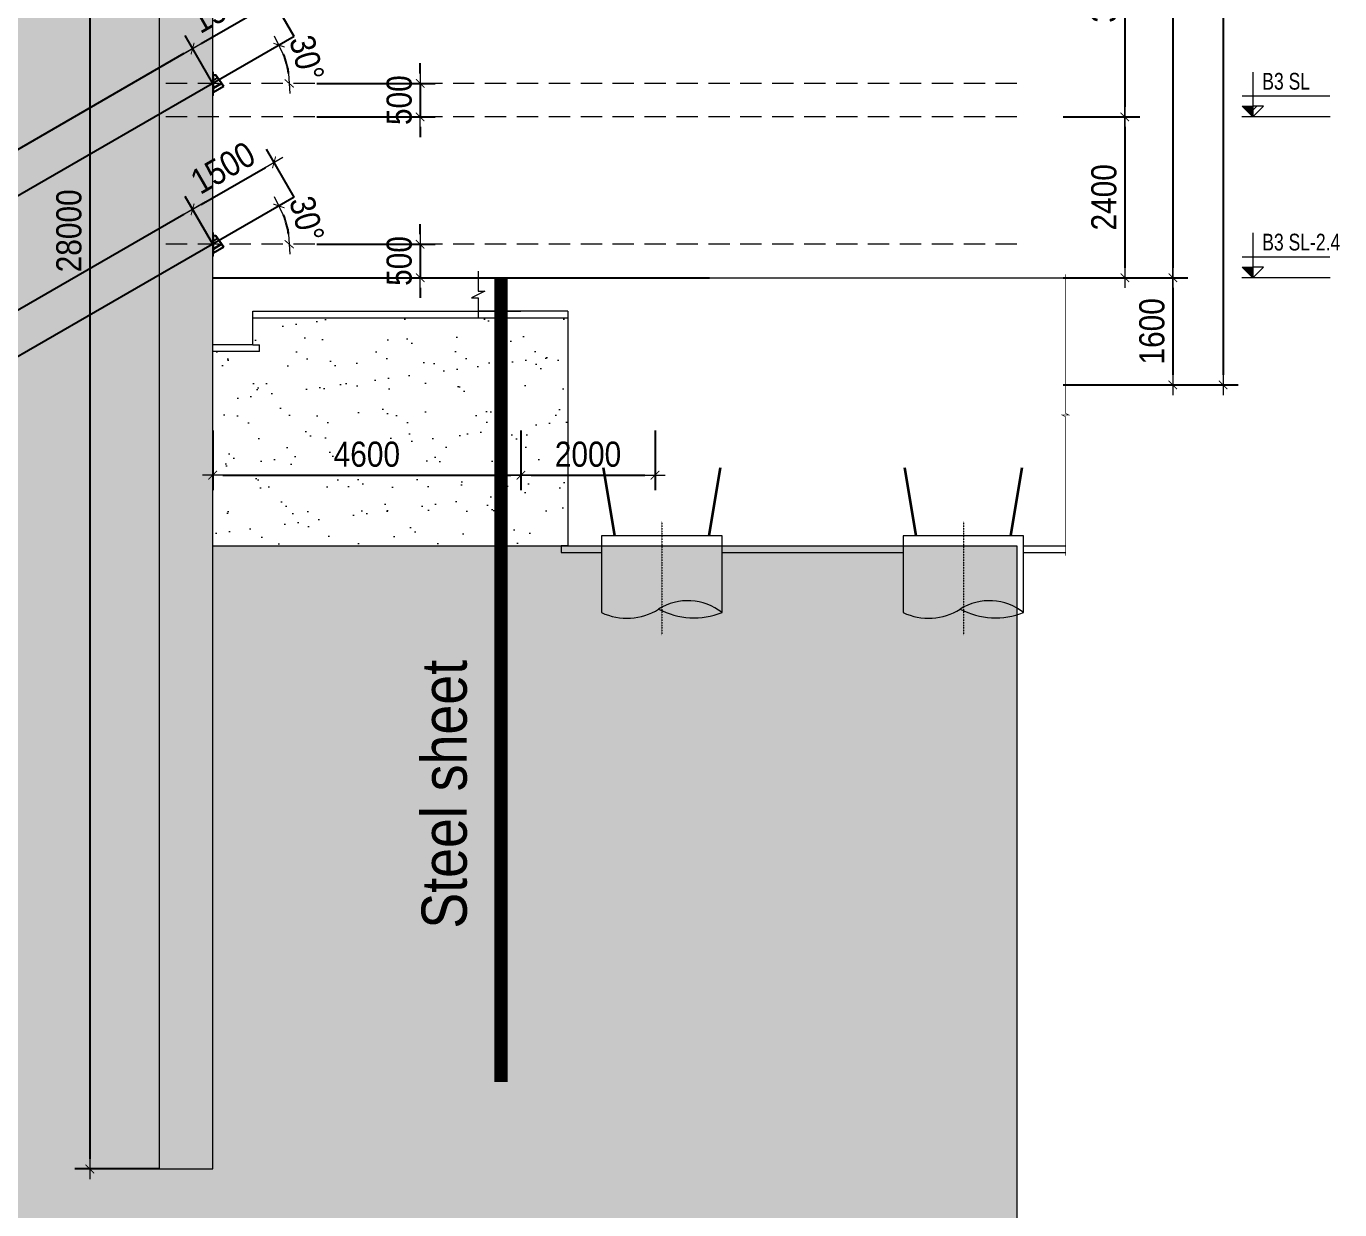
# Model space of a CAD drawing. Header units: millimetres. Extents: x -383953 to 676589, y -101685 to 196247.
# Drawn here: x 195022 to 214620, y -80280 to -62618 of the extents above; entities that cross this region are included whole.
import ezdxf
from ezdxf.enums import TextEntityAlignment as Align

# ---------------------------------------------------------------- set-up
doc = ezdxf.new("R2010")
doc.units = ezdxf.units.MM
doc.linetypes.add('CENTER2', pattern=[1.125, 0.75, -0.125, 0.125, -0.125])
doc.linetypes.add('HIDDEN', pattern=[9.524999999999999, 6.35, -3.175])
doc.layers.get('0').update_dxf_attribs({"lineweight": 20})
doc.layers.get('Defpoints').update_dxf_attribs({"color": 151, "lineweight": 9})
for name, color, linetype in [('ANCHOR_HEAD', 130, 'Continuous'), ('Concrete', 2, 'Continuous'), ('SHEET Pile', 2, 'Continuous'), ('X-SEC-2$0$A-CON', 2, 'Continuous')]:
    doc.layers.add(name, color=color, linetype=linetype)
for name, color, linetype, lineweight in [('KC-TRUC', 5, 'CENTER2', 18), ('NDC_S_ANNO', 7, 'Continuous', 20), ('NDC_S_CONTINUOUS', 3, 'Continuous', 20), ('NDC_S_DIM', 1, 'Continuous', 15), ('NDC_S_ENG TEXT', 2, 'Continuous', 20), ('NDC_S_HATCH MATERIAL', 8, 'Continuous', 13), ('NDC_S_REBAR', 4, 'Continuous', 35), ('NDC_S_SLAB', 2, 'Continuous', 20), ('NDC_S_TEXT SYMBOL', 7, 'Continuous', 20), ('NDC_S_VN TEXT', 7, 'Continuous', 20)]:
    doc.layers.add(name, color=color, linetype=linetype, lineweight=lineweight)
doc.styles.add('NDC_ANNO', font='', dxfattribs={"width": 0.8})
doc.styles.add('NDC_ARIAL', font='arial.ttf', dxfattribs={"width": 0.85})
doc.styles.get('NDC_ANNO').set_extended_font_data('Dotum')
doc.dimstyles.new('NDC_1-150', dxfattribs={"dimscale": 150, "dimtxt": 2.5, "dimasz": 1, "dimexe": 1.5, "dimexo": 0, "dimgap": 0.8, "dimtad": 1, "dimdec": 0, "dimdsep": 46, "dimtxsty": 'NDC_ARIAL', "dimblk": 'DIMMARK', "dimcen": 49999.93899508043, "dimdle": 1.5, "dimclrd": 1, "dimclre": 1, "dimclrt": 3, "dimadec": 0, "dimazin": 0, "dimtfac": 1, "dimtdec": 0, "dimtix": 1, "dimtmove": 2, "dimatfit": 3, "dimfxl": 1, "dimarcsym": 0})

# ---------------------------------------------------------------- blocks, each defined once
blk = doc.blocks.new('DIMMARK')
at = {"layer": 'NDC_S_DIM', "color": 1}
blk.add_line((-1.5, 0), (1, 0), dxfattribs=at)
at = {"layer": 'NDC_S_DIM', "color": 2, "const_width": 0.1}
blk.add_lwpolyline([(-0.4242640687119285, -0.4242640687119285), (0.4242640687119285, 0.4242640687119285)], dxfattribs=at)
blk = doc.blocks.new('*D572')
at = {"layer": 'Defpoints', "color": 0, "transparency": 16777216}
for p in [(210495.9125925293, -60171.2769734702), (210495.9125925293, -63971.27697346811), (211414.1127257525, -63971.27697346811, -6.290893267642449e-09)]:
    blk.add_point(p, dxfattribs=at)
at = {"layer": 'NDC_S_CONTINUOUS', "color": 1, "lineweight": -2, "transparency": 16777216}
for p, q in [((210495.9125925293, -60171.2769734702, -6.290893267642449e-09), (211639.1127257525, -60171.2769734702, -6.290893267642449e-09)), ((211414.1127257525, -60321.2769734702, -6.290893267642449e-09), (211414.1127257525, -63821.27697346811, -6.290893267642449e-09)), ((210495.9125925293, -63971.27697346811, -6.290893267642449e-09), (211639.1127257525, -63971.27697346811, -6.290893267642449e-09))]:
    blk.add_line(p, q, dxfattribs=at)
at = {"layer": 'NDC_S_CONTINUOUS', "color": 1, "lineweight": -2, "transparency": 16777216, "xscale": 150, "yscale": 150, "zscale": 150}
for p, rotation in [((211414.1127257525, -60171.2769734702, -6.290893267642449e-09), 90), ((211414.1127257525, -63971.27697346811, -6.290893267642449e-09), 270)]:
    blk.add_blockref('DIMMARK', p, dxfattribs=dict(at, rotation=rotation))
at = {"layer": 'NDC_S_CONTINUOUS', "color": 3, "transparency": 16777216, "insert": (211102.5199563118, -62071.2769734692, -6.290893267642449e-09), "char_height": 375, "attachment_point": 5, "rotation": 90, "style": 'NDC_ARIAL'}
blk.add_mtext('3800', dxfattribs=at)
blk = doc.blocks.new('*D599')
at = {"layer": 'Defpoints', "color": 0, "transparency": 16777216}
for p in [(197803.8998603083, -59671.2769734693), (187977.4415853585, -64651.35198280088), (188277.6204186791, -65171.27697346896)]:
    blk.add_point(p, dxfattribs=at)
at = {"layer": 'NDC_S_CONTINUOUS', "color": 1, "lineweight": -2, "transparency": 16777216}
for p, q in [((197803.8998603083, -59671.2769734693), (197391.2210269877, -58956.49626694972)), ((197373.81721642, -59226.35198280122), (188107.3453959262, -64576.35198280089)), ((188277.6204186791, -65171.27697346896), (187864.9415853585, -64456.49626694938))]:
    blk.add_line(p, q, dxfattribs=at)
at = {"layer": 'NDC_S_CONTINUOUS', "color": 1, "lineweight": -2, "transparency": 16777216, "xscale": 150, "yscale": 150, "zscale": 150}
for p, rotation in [((197503.7210269877, -59151.35198280122), 29.9999999999975), ((187977.4415853585, -64651.35198280088), 209.9999999999974)]:
    blk.add_blockref('DIMMARK', p, dxfattribs=dict(at, rotation=rotation))
at = {"layer": 'NDC_S_CONTINUOUS', "color": 3, "transparency": 16777216, "insert": (192584.8488709753, -61631.61549265195), "char_height": 375, "attachment_point": 5, "rotation": 29.999999999997474, "style": 'NDC_ARIAL'}
blk.add_mtext('11000', dxfattribs=at)
blk = doc.blocks.new('*D579')
at = {"layer": 'Defpoints', "color": 0, "transparency": 16777216}
for p in [(199019.6626227758, -58969.35601528815), (198928.5476053881, -59472.97123221901), (197803.8998603083, -59671.27697346953), (200851.1647752017, -59671.27697346952), (188277.6204186787, -65171.27697346824)]:
    blk.add_point(p, dxfattribs=at)
at = {"layer": 'NDC_S_CONTINUOUS', "color": 1, "lineweight": -2, "transparency": 16777216}
blk.add_arc((197803.8998603079, -59671.27697346953), 1141.99724935175, 7.531153910863986, 22.46884608912966, dxfattribs=at)
at = {"layer": 'NDC_S_CONTINUOUS', "color": 1, "lineweight": -2, "transparency": 16777216, "xscale": 150, "yscale": 150, "zscale": 150}
for p, rotation in [((198792.8984892985, -59100.27834879377), 116.2344230445615), ((198945.8971096596, -59671.27697346953), 273.7655769554322)]:
    blk.add_blockref('DIMMARK', p, dxfattribs=dict(at, rotation=rotation))
at = {"layer": 'NDC_S_CONTINUOUS', "color": 3, "transparency": 16777216, "insert": (199207.9600002955, -59295.0601928352), "char_height": 375, "attachment_point": 5, "rotation": 284.9999999999967, "style": 'NDC_ARIAL'}
blk.add_mtext('30°', dxfattribs=at)
blk = doc.blocks.new('ANCHOR_HEAD2')
at = {"layer": 'ANCHOR_HEAD'}
for p, q in [((-95.87565020407419, 260), (-334.4710056571603, -80.74948130826397)), ((-83.66790431646223, 260), (-325.7776708558049, -85.76858049597922)), ((-24, -143.0002319793603), (-264.7222812302134, 1.427552498678779)), ((-258.9295623007019, 9.700412491484713), (-24, -132.9288499479335)), ((-24, 88.68090362954172), (-146.3781124775633, 170.4405412123333)), ((-140.5863915919108, 178.7119758507897), (-24, 98.85002351045114)), ((-14, 260), (-95.87565020407055, 260.0000000000009)), ((-24, -260), (-24, 260)), ((-14, -260), (-14, 260)), ((-24, -260), (-334.4710056571639, -80.74948130826488)), ((-24, -260), (-14, -260))]:
    blk.add_line(p, q, dxfattribs=at)
blk.add_lwpolyline([(-14, 350), (0, 350), (0, -350), (-14, -350)], close=True, dxfattribs=at)
blk = doc.blocks.new('*D601')
at = {"layer": 'Defpoints', "color": 0, "transparency": 16777216}
for p in [(197803.8998603083, -63471.27697260004), (189709.4923929274, -67451.3519819315), (190009.6712262477, -67971.27697259908)]:
    blk.add_point(p, dxfattribs=at)
at = {"layer": 'NDC_S_CONTINUOUS', "color": 1, "lineweight": -2, "transparency": 16777216}
for p, q in [((197803.8998603083, -63471.27697260004), (197391.2210269881, -62756.49626608093)), ((197373.8172164203, -63026.35198193241), (189839.3962034951, -67376.35198193151)), ((190009.6712262477, -67971.27697259908), (189596.9923929275, -67256.49626608))]:
    blk.add_line(p, q, dxfattribs=at)
at = {"layer": 'NDC_S_CONTINUOUS', "color": 1, "lineweight": -2, "transparency": 16777216, "xscale": 150, "yscale": 150, "zscale": 150}
for p, rotation in [((197503.721026988, -62951.35198193243), 29.99999999999286), ((189709.4923929274, -67451.3519819315), 209.9999999999929)]:
    blk.add_blockref('DIMMARK', p, dxfattribs=dict(at, rotation=rotation))
at = {"layer": 'NDC_S_CONTINUOUS', "color": 3, "transparency": 16777216, "insert": (193450.87427476, -64931.61549178291), "char_height": 375, "attachment_point": 5, "rotation": 29.99999999999284, "style": 'NDC_ARIAL'}
blk.add_mtext('9000', dxfattribs=at)
blk = doc.blocks.new('*D580')
at = {"layer": 'Defpoints', "color": 0, "transparency": 16777216}
for p in [(198719.483789455, -62249.43102375009), (199019.6626227759, -62769.35601441887), (197803.8998603083, -63471.27697260001)]:
    blk.add_point(p, dxfattribs=at)
at = {"layer": 'NDC_S_CONTINUOUS', "color": 1, "lineweight": -2, "transparency": 16777216}
for p, q in [((199019.6626227759, -62769.35601441887), (198606.983789455, -62054.57530789859)), ((197633.624837555, -62876.35198193125), (198589.5799788873, -62324.43102375008)), ((197803.8998603083, -63471.27697260001), (197391.2210269874, -62756.49626607973))]:
    blk.add_line(p, q, dxfattribs=at)
at = {"layer": 'NDC_S_CONTINUOUS', "color": 1, "lineweight": -2, "transparency": 16777216, "xscale": 150, "yscale": 150, "zscale": 150}
for p, rotation in [((198719.483789455, -62249.43102375009), 29.99999999999106), ((197503.7210269874, -62951.35198193124), 209.9999999999911)]:
    blk.add_blockref('DIMMARK', p, dxfattribs=dict(at, rotation=rotation))
at = {"layer": 'NDC_S_CONTINUOUS', "color": 3, "transparency": 16777216, "insert": (197955.8699730234, -62330.65501269161), "char_height": 375, "attachment_point": 5, "rotation": 29.999999999991054, "style": 'NDC_ARIAL'}
blk.add_mtext('1500', dxfattribs=at)
blk = doc.blocks.new('*D581')
at = {"layer": 'Defpoints', "color": 0, "transparency": 16777216}
for p in [(199019.6626227757, -62769.35601441888), (198928.5476053891, -63272.97123134953), (197803.8998603082, -63471.27697260027), (203251.1647752017, -63471.27697260025), (190009.6712262477, -67971.2769725991)]:
    blk.add_point(p, dxfattribs=at)
at = {"layer": 'NDC_S_CONTINUOUS', "color": 1, "lineweight": -2, "transparency": 16777216}
blk.add_arc((197803.8998603078, -63471.27697260027), 1141.997249352859, 7.531153910856493, 22.46884608913652, dxfattribs=at)
at = {"layer": 'NDC_S_CONTINUOUS', "color": 1, "lineweight": -2, "transparency": 16777216, "xscale": 150, "yscale": 150, "zscale": 150}
for p, rotation in [((198792.8984892994, -62900.27834792397), 116.2344230445647), ((198945.8971096606, -63471.27697260026), 273.7655769554283)]:
    blk.add_blockref('DIMMARK', p, dxfattribs=dict(at, rotation=rotation))
at = {"layer": 'NDC_S_CONTINUOUS', "color": 3, "transparency": 16777216, "insert": (199207.9600002965, -63095.06019196564), "char_height": 375, "attachment_point": 5, "rotation": 284.9999999999965, "style": 'NDC_ARIAL'}
blk.add_mtext('30°', dxfattribs=at)
blk = doc.blocks.new('*D583')
at = {"layer": 'Defpoints', "color": 0, "transparency": 16777216}
for p in [(210495.9125925293, -51671.27697346683), (210495.9125925293, -66371.27697346816), (212130.0682164698, -66371.27697346816)]:
    blk.add_point(p, dxfattribs=at)
at = {"layer": 'NDC_S_CONTINUOUS', "color": 1, "lineweight": -2, "transparency": 16777216}
for p, q in [((210495.9125925293, -51671.27697346683), (212355.0682164698, -51671.27697346683)), ((212130.0682164698, -51821.27697346683), (212130.0682164698, -66221.27697346816)), ((210495.9125925293, -66371.27697346816), (212355.0682164698, -66371.27697346816))]:
    blk.add_line(p, q, dxfattribs=at)
at = {"layer": 'NDC_S_CONTINUOUS', "color": 1, "lineweight": -2, "transparency": 16777216, "xscale": 150, "yscale": 150, "zscale": 150}
for p, rotation in [((212130.0682164698, -51671.27697346683), 90), ((212130.0682164698, -66371.27697346816), 270)]:
    blk.add_blockref('DIMMARK', p, dxfattribs=dict(at, rotation=rotation))
at = {"layer": 'NDC_S_CONTINUOUS', "color": 3, "transparency": 16777216, "insert": (211818.6033460741, -59021.27697346754), "char_height": 375, "attachment_point": 5, "rotation": 90, "style": 'NDC_ARIAL'}
blk.add_mtext('14700', dxfattribs=at)
blk = doc.blocks.new('kata_block_CT')
at = {"layer": 'NDC_S_ANNO'}
blk.add_hatch(color=3, dxfattribs=at).paths.add_polyline_path([(0, 1.596954857557648), (-1.612010908633238, 1.596954857557648), (0, 0)])
at = {"layer": 'NDC_S_ANNO', "ltscale": 50}
h = blk.add_hatch(dxfattribs=at)
h.set_pattern_fill('ANSI31', color=256, scale=1.406250541793835, style=0)
h.set_pattern_definition([(45.00000000000001, (0, 5.456968210637569e-12), (-3.157122508925224, 3.157122508925225), [])])
h.paths.add_polyline_path([(0, 1.596954857557648), (0, 0), (1.612010908924276, 1.596954857557648)])
for p, q in [((-1.592704896858777, 3.140833880479477), (11.46947077315417, 3.140833880479477)), ((11.56125648126181, 5.456968210637569e-12), (-1.63869572513795, 5.456968210637569e-12))]:
    blk.add_line(p, q, dxfattribs=at)
for points in [[(0, 6.69495074864426), (0, 0)], [(0, 0), (-1.612010908924276, 1.596954857557648), (0, 1.596954857557648)], [(0, 0), (1.612010908924276, 1.596954857557648), (0, 1.596954857557648)]]:
    blk.add_lwpolyline(points, dxfattribs=at)
at = {"layer": 'NDC_S_ANNO', "color": 8, "ltscale": 50}
blk.add_lwpolyline([(0, 0), (-1.612010908633238, 1.596954857557648), (0, 1.596954857557648)], dxfattribs=at)
at = {"layer": 'NDC_S_TEXT SYMBOL', "color": 3, "style": 'NDC_ANNO', "width": 0.8}
blk.add_attdef('CT', (1.409564409346785, 4.068271311703938), '', height=2.5, dxfattribs=at)
blk = doc.blocks.new('*D603')
at = {"layer": 'Defpoints', "color": 0, "transparency": 16777216}
for p in [(197003.8998603086, -51671.27697346665), (195971.2519378913, -79671.27697346805), (197003.8998603086, -79671.27697346805)]:
    blk.add_point(p, dxfattribs=at)
at = {"layer": 'NDC_S_CONTINUOUS', "color": 1, "lineweight": -2, "transparency": 16777216}
for p, q in [((197003.8998603086, -51671.27697346665), (195746.2519378913, -51671.27697346665)), ((195971.2519378913, -51821.27697346665), (195971.2519378913, -79521.27697346805)), ((197003.8998603086, -79671.27697346805), (195746.2519378913, -79671.27697346805))]:
    blk.add_line(p, q, dxfattribs=at)
at = {"layer": 'NDC_S_CONTINUOUS', "color": 1, "lineweight": -2, "transparency": 16777216, "xscale": 150, "yscale": 150, "zscale": 150}
for p, rotation in [((195971.2519378913, -51671.27697346665), 90), ((195971.2519378913, -79671.27697346805), 270)]:
    blk.add_blockref('DIMMARK', p, dxfattribs=dict(at, rotation=rotation))
at = {"layer": 'NDC_S_CONTINUOUS', "color": 3, "transparency": 16777216, "insert": (195659.7870674956, -65671.2769734674), "char_height": 375, "attachment_point": 5, "rotation": 90, "style": 'NDC_ARIAL'}
blk.add_mtext('28000', dxfattribs=at)
blk = doc.blocks.new('*D604')
at = {"layer": 'Defpoints', "color": 0, "transparency": 16777216}
for p in [(197803.8998603085, -68651.2478740224), (202403.8998603085, -68651.2478740224), (202403.8998603085, -69318.4531023553)]:
    blk.add_point(p, dxfattribs=at)
at = {"layer": 'NDC_S_CONTINUOUS', "color": 1, "lineweight": -2, "transparency": 16777216}
for p, q in [((197803.8998603085, -68651.2478740224), (197803.8998603085, -69543.4531023553)), ((202403.8998603085, -68651.2478740224), (202403.8998603085, -69543.4531023553)), ((197953.8998603085, -69318.4531023553), (202253.8998603085, -69318.4531023553))]:
    blk.add_line(p, q, dxfattribs=at)
at = {"layer": 'NDC_S_CONTINUOUS', "color": 1, "lineweight": -2, "transparency": 16777216, "xscale": 150, "yscale": 150, "zscale": 150, "rotation": 180}
blk.add_blockref('DIMMARK', (197803.8998603085, -69318.4531023553), dxfattribs=at)
at = {"layer": 'NDC_S_CONTINUOUS', "color": 1, "lineweight": -2, "transparency": 16777216, "xscale": 150, "yscale": 150, "zscale": 150}
blk.add_blockref('DIMMARK', (202403.8998603085, -69318.4531023553), dxfattribs=at)
at = {"layer": 'NDC_S_CONTINUOUS', "color": 3, "transparency": 16777216, "insert": (200103.8998603085, -69006.98823195967), "char_height": 375, "attachment_point": 5, "style": 'NDC_ARIAL'}
blk.add_mtext('4600', dxfattribs=at)
blk = doc.blocks.new('*D605')
at = {"layer": 'Defpoints', "color": 0, "transparency": 16777216}
for p in [(202403.8998603085, -68651.2478740224), (204403.8998603083, -68651.2478740224), (204403.8998603083, -69318.4531023553)]:
    blk.add_point(p, dxfattribs=at)
at = {"layer": 'NDC_S_CONTINUOUS', "color": 1, "lineweight": -2, "transparency": 16777216}
for p, q in [((202403.8998603085, -68651.2478740224), (202403.8998603085, -69543.4531023553)), ((204403.8998603083, -68651.2478740224), (204403.8998603083, -69543.4531023553)), ((202553.8998603085, -69318.4531023553), (204253.8998603083, -69318.4531023553))]:
    blk.add_line(p, q, dxfattribs=at)
at = {"layer": 'NDC_S_CONTINUOUS', "color": 1, "lineweight": -2, "transparency": 16777216, "xscale": 150, "yscale": 150, "zscale": 150, "rotation": 180}
blk.add_blockref('DIMMARK', (202403.8998603085, -69318.4531023553), dxfattribs=at)
at = {"layer": 'NDC_S_CONTINUOUS', "color": 1, "lineweight": -2, "transparency": 16777216, "xscale": 150, "yscale": 150, "zscale": 150}
blk.add_blockref('DIMMARK', (204403.8998603083, -69318.4531023553), dxfattribs=at)
at = {"layer": 'NDC_S_CONTINUOUS', "color": 3, "transparency": 16777216, "insert": (203403.8998603084, -69006.98823195967), "char_height": 375, "attachment_point": 5, "style": 'NDC_ARIAL'}
blk.add_mtext('2000', dxfattribs=at)
blk = doc.blocks.new('*D585')
at = {"layer": 'Defpoints', "color": 0, "transparency": 16777216}
for p in [(210495.9125925293, -51671.27697346683), (210495.9125925293, -67971.27697346816), (212880.0682164698, -67971.27697346816)]:
    blk.add_point(p, dxfattribs=at)
at = {"layer": 'NDC_S_CONTINUOUS', "color": 1, "lineweight": -2, "transparency": 16777216}
for p, q in [((210495.9125925293, -51671.27697346683), (213105.0682164698, -51671.27697346682)), ((212880.0682164698, -51821.27697346683), (212880.0682164698, -67821.27697346816)), ((210495.9125925293, -67971.27697346816), (213105.0682164698, -67971.27697346816))]:
    blk.add_line(p, q, dxfattribs=at)
at = {"layer": 'NDC_S_CONTINUOUS', "color": 1, "lineweight": -2, "transparency": 16777216, "xscale": 150, "yscale": 150, "zscale": 150}
for p, rotation in [((212880.0682164698, -51671.27697346683), 90), ((212880.0682164698, -67971.27697346816), 270)]:
    blk.add_blockref('DIMMARK', p, dxfattribs=dict(at, rotation=rotation))
at = {"layer": 'NDC_S_CONTINUOUS', "color": 3, "transparency": 16777216, "insert": (212568.4754470291, -59821.27697346754), "char_height": 375, "attachment_point": 5, "rotation": 90, "style": 'NDC_ARIAL'}
blk.add_mtext('16300', dxfattribs=at)
blk = doc.blocks.new('*D586')
at = {"layer": 'Defpoints', "color": 0, "transparency": 16777216}
for p in [(199356.540025399, -63471.27697346793, -1.25817865352849e-08), (199356.540025399, -63971.27697346793, -1.25817865352849e-08), (200899.453469314, -63971.27697346793)]:
    blk.add_point(p, dxfattribs=at)
at = {"layer": 'NDC_S_ENG TEXT', "color": 1, "lineweight": -2, "transparency": 16777216}
for p, q in [((200899.453469314, -63321.27697346793), (200899.453469314, -63171.27697346793)), ((199356.540025399, -63471.27697346793), (201124.453469314, -63471.27697346793)), ((200899.453469314, -63471.27697346793), (200899.453469314, -63971.27697346793)), ((199356.540025399, -63971.27697346793), (201124.453469314, -63971.27697346793)), ((200899.453469314, -64121.27697346793), (200899.453469314, -64271.27697346793))]:
    blk.add_line(p, q, dxfattribs=at)
at = {"layer": 'NDC_S_ENG TEXT', "color": 1, "lineweight": -2, "transparency": 16777216, "xscale": 150, "yscale": 150, "zscale": 150}
for p, rotation in [((200899.453469314, -63471.27697346793), 270), ((200899.453469314, -63971.27697346793), 90)]:
    blk.add_blockref('DIMMARK', p, dxfattribs=dict(at, rotation=rotation))
at = {"layer": 'NDC_S_ENG TEXT', "color": 3, "transparency": 16777216, "insert": (200587.9885989183, -63721.27697346798), "char_height": 375, "attachment_point": 5, "rotation": 90, "style": 'NDC_ARIAL'}
blk.add_mtext('500', dxfattribs=at)
blk = doc.blocks.new('*D587')
at = {"layer": 'Defpoints', "color": 0, "transparency": 16777216}
for p in [(210495.9125925293, -63971.27697346811), (210495.9125925293, -66371.27697346816), (211414.1127257525, -66371.27697346816)]:
    blk.add_point(p, dxfattribs=at)
at = {"layer": 'NDC_S_CONTINUOUS', "color": 1, "lineweight": -2, "transparency": 16777216}
for p, q in [((210495.9125925293, -63971.27697346811), (211639.1127257525, -63971.27697346811)), ((211414.1127257525, -64121.27697346811), (211414.1127257525, -66221.27697346816)), ((210495.9125925293, -66371.27697346816), (211639.1127257525, -66371.27697346816))]:
    blk.add_line(p, q, dxfattribs=at)
at = {"layer": 'NDC_S_CONTINUOUS', "color": 1, "lineweight": -2, "transparency": 16777216, "xscale": 150, "yscale": 150, "zscale": 150}
for p, rotation in [((211414.1127257525, -63971.27697346811), 90), ((211414.1127257525, -66371.27697346816), 270)]:
    blk.add_blockref('DIMMARK', p, dxfattribs=dict(at, rotation=rotation))
at = {"layer": 'NDC_S_CONTINUOUS', "color": 3, "transparency": 16777216, "insert": (211102.6478553568, -65171.27697346818), "char_height": 375, "attachment_point": 5, "rotation": 90, "style": 'NDC_ARIAL'}
blk.add_mtext('2400', dxfattribs=at)
blk = doc.blocks.new('*D588')
at = {"layer": 'Defpoints', "color": 0, "transparency": 16777216}
for p in [(211211.8680832466, -66371.27697346816), (211211.8680832466, -67971.27697346816), (212130.0682164698, -67971.27697346816)]:
    blk.add_point(p, dxfattribs=at)
at = {"layer": 'NDC_S_CONTINUOUS', "color": 1, "lineweight": -2, "transparency": 16777216}
for p, q in [((211211.8680832466, -66371.27697346816), (212355.0682164698, -66371.27697346816)), ((212130.0682164698, -66521.27697346816), (212130.0682164698, -67821.27697346816)), ((211211.8680832466, -67971.27697346816), (212355.0682164698, -67971.27697346816))]:
    blk.add_line(p, q, dxfattribs=at)
at = {"layer": 'NDC_S_CONTINUOUS', "color": 1, "lineweight": -2, "transparency": 16777216, "xscale": 150, "yscale": 150, "zscale": 150}
for p, rotation in [((212130.0682164698, -66371.27697346816), 90), ((212130.0682164698, -67971.27697346816), 270)]:
    blk.add_blockref('DIMMARK', p, dxfattribs=dict(at, rotation=rotation))
at = {"layer": 'NDC_S_CONTINUOUS', "color": 3, "transparency": 16777216, "insert": (211818.6033460741, -67171.27697346821), "char_height": 375, "attachment_point": 5, "rotation": 90, "style": 'NDC_ARIAL'}
blk.add_mtext('1600', dxfattribs=at)
blk = doc.blocks.new('*D606')
at = {"layer": 'Defpoints', "color": 0, "transparency": 16777216}
for p in [(197803.8998603083, -65871.27697260027), (191441.5432004957, -68851.35198193132), (191741.7220338188, -69371.27697260324)]:
    blk.add_point(p, dxfattribs=at)
at = {"layer": 'NDC_S_CONTINUOUS', "color": 1, "lineweight": -2, "transparency": 16777216}
for p, q in [((197803.8998603083, -65871.27697260027), (197391.221026985, -65156.49626607691)), ((197373.8172164175, -65426.35198192841), (191571.4470110633, -68776.35198193126)), ((191741.7220338188, -69371.27697260324), (191329.0432004955, -68656.49626607988))]:
    blk.add_line(p, q, dxfattribs=at)
at = {"layer": 'NDC_S_CONTINUOUS', "color": 1, "lineweight": -2, "transparency": 16777216, "xscale": 150, "yscale": 150, "zscale": 150}
for p, rotation in [((197503.7210269851, -65351.35198192835), 30.00000000002779), ((191441.5432004957, -68851.35198193132), 210.0000000000278)]:
    blk.add_blockref('DIMMARK', p, dxfattribs=dict(at, rotation=rotation))
at = {"layer": 'NDC_S_CONTINUOUS', "color": 3, "transparency": 16777216, "insert": (194316.8996785425, -66831.61549178087), "char_height": 375, "attachment_point": 5, "rotation": 30.00000000002775, "style": 'NDC_ARIAL'}
blk.add_mtext('7000', dxfattribs=at)
blk = doc.blocks.new('*D589')
at = {"layer": 'Defpoints', "color": 0, "transparency": 16777216}
for p in [(198719.4837894551, -64649.43102375051), (199019.6626227759, -65169.35601441911), (197803.8998603083, -65871.27697260024)]:
    blk.add_point(p, dxfattribs=at)
at = {"layer": 'NDC_S_CONTINUOUS', "color": 1, "lineweight": -2, "transparency": 16777216}
for p, q in [((199019.6626227759, -65169.35601441911), (198606.9837894551, -64454.57530789898)), ((197633.6248375551, -65276.35198193169), (198589.5799788874, -64724.43102375048)), ((197803.8998603083, -65871.27697260024), (197391.2210269875, -65156.49626608014))]:
    blk.add_line(p, q, dxfattribs=at)
at = {"layer": 'NDC_S_CONTINUOUS', "color": 1, "lineweight": -2, "transparency": 16777216, "xscale": 150, "yscale": 150, "zscale": 150}
for p, rotation in [((198719.4837894551, -64649.43102375051), 29.99999999999106), ((197503.7210269874, -65351.35198193167), 209.9999999999911)]:
    blk.add_blockref('DIMMARK', p, dxfattribs=dict(at, rotation=rotation))
at = {"layer": 'NDC_S_CONTINUOUS', "color": 3, "transparency": 16777216, "insert": (197955.8699730235, -64730.65501269202), "char_height": 375, "attachment_point": 5, "rotation": 29.999999999991054, "style": 'NDC_ARIAL'}
blk.add_mtext('1500', dxfattribs=at)
blk = doc.blocks.new('*D590')
at = {"layer": 'Defpoints', "color": 0, "transparency": 16777216}
for p in [(199019.6626227758, -65169.35601441911), (198928.5476053888, -65672.97123134983), (197803.8998603082, -65871.27697260049), (203251.1647752017, -65871.27697260048), (190009.6712262476, -70371.27697259933)]:
    blk.add_point(p, dxfattribs=at)
at = {"layer": 'NDC_S_CONTINUOUS', "color": 1, "lineweight": -2, "transparency": 16777216}
blk.add_arc((197803.8998603079, -65871.27697260049), 1141.997249352451, 7.531153910859191, 22.46884608913372, dxfattribs=at)
at = {"layer": 'NDC_S_CONTINUOUS', "color": 1, "lineweight": -2, "transparency": 16777216, "xscale": 150, "yscale": 150, "zscale": 150}
for p, rotation in [((198792.8984892991, -65300.27834792438), 116.2344230445632), ((198945.8971096603, -65871.27697260048), 273.7655769554297)]:
    blk.add_blockref('DIMMARK', p, dxfattribs=dict(at, rotation=rotation))
at = {"layer": 'NDC_S_CONTINUOUS', "color": 3, "transparency": 16777216, "insert": (199207.9600002962, -65495.06019196597), "char_height": 375, "attachment_point": 5, "rotation": 284.9999999999965, "style": 'NDC_ARIAL'}
blk.add_mtext('30°', dxfattribs=at)
blk = doc.blocks.new('*D591')
at = {"layer": 'Defpoints', "color": 0, "transparency": 16777216}
for p in [(199356.540025399, -65871.27697346816, -1.25817865352849e-08), (199356.540025399, -66371.27697346816, -1.25817865352849e-08), (200899.4534693139, -66371.27697346816)]:
    blk.add_point(p, dxfattribs=at)
at = {"layer": 'NDC_S_ENG TEXT', "color": 1, "lineweight": -2, "transparency": 16777216}
for p, q in [((200899.4534693139, -65721.27697346816), (200899.4534693139, -65571.27697346816)), ((199356.540025399, -65871.27697346816), (201124.4534693139, -65871.27697346816)), ((200899.4534693139, -65871.27697346816), (200899.4534693139, -66371.27697346816)), ((199356.540025399, -66371.27697346816), (201124.4534693139, -66371.27697346816)), ((200899.4534693139, -66521.27697346816), (200899.4534693139, -66671.27697346816))]:
    blk.add_line(p, q, dxfattribs=at)
at = {"layer": 'NDC_S_ENG TEXT', "color": 1, "lineweight": -2, "transparency": 16777216, "xscale": 150, "yscale": 150, "zscale": 150}
for p, rotation in [((200899.4534693139, -65871.27697346816), 270), ((200899.4534693139, -66371.27697346816), 90)]:
    blk.add_blockref('DIMMARK', p, dxfattribs=dict(at, rotation=rotation))
at = {"layer": 'NDC_S_ENG TEXT', "color": 3, "transparency": 16777216, "insert": (200587.9885989182, -66121.27697346821), "char_height": 375, "attachment_point": 5, "rotation": 90, "style": 'NDC_ARIAL'}
blk.add_mtext('500', dxfattribs=at)
blk = doc.blocks.new('*U808')
at = {"layer": 'KC-TRUC', "ltscale": 0.05}
blk.add_line((0, 310.975304778897), (0, -1384.907140703187), dxfattribs=at)
at = {"layer": 'NDC_S_HATCH MATERIAL'}
blk.add_lwpolyline([(899.999380398242, -1048.65648723598), (899.9474140532038, 98.44342674184443), (-899.9930986455917, 98.4434267418443), (-899.999380398242, -1048.65648723598)], dxfattribs=at)
for centre, major_axis, ratio, start_param, end_param in [((389.8407539194787, -1696.526934538219), (-583.0943063777623, 583.0943063777623), 0.9999999999999654, -1.45243305359637, -0.2275836773752045), ((-521.2110425754415, -233.1954025423954), (-635.789818069026, 635.7898180690266), 0.9999999999998086, 1.921341282374834, 2.912183986510393), ((483.7722423264655, 21.79839277942769), (812.1325877973211, 812.1325877973211), 0.999999999999953, 3.446928519523606, 4.297832710281344)]:
    blk.add_ellipse(centre, major_axis=major_axis, ratio=ratio, start_param=start_param, end_param=end_param, dxfattribs=at)
at = {"layer": 'NDC_S_REBAR', "linetype": 'HIDDEN', "ltscale": 200}
for p, q in [((-876.2409052952069, 1114.577489550479), (-707.1423941932561, 100)), ((707.1423941932577, 100), (876.2409052952069, 1114.577489550479))]:
    blk.add_line(p, q, dxfattribs=at)
blk = doc.blocks.new('*U809')
at = {"layer": 'KC-TRUC', "ltscale": 0.05}
blk.add_line((0, 310.975304778897), (0, -1384.907140703187), dxfattribs=at)
at = {"layer": 'NDC_S_HATCH MATERIAL'}
blk.add_lwpolyline([(899.999380398242, -1048.65648723598), (899.9474140532038, 98.44342674184443), (-899.9930986455917, 98.4434267418443), (-899.999380398242, -1048.65648723598)], dxfattribs=at)
for centre, major_axis, ratio, start_param, end_param in [((389.8407539194787, -1696.526934538219), (-583.0943063777623, 583.0943063777623), 0.9999999999999654, -1.45243305359637, -0.2275836773752045), ((-521.2110425754415, -233.1954025423954), (-635.789818069026, 635.7898180690266), 0.9999999999998086, 1.921341282374834, 2.912183986510393), ((483.7722423264655, 21.79839277942769), (812.1325877973211, 812.1325877973211), 0.999999999999953, 3.446928519523606, 4.297832710281344)]:
    blk.add_ellipse(centre, major_axis=major_axis, ratio=ratio, start_param=start_param, end_param=end_param, dxfattribs=at)
at = {"layer": 'NDC_S_REBAR', "linetype": 'HIDDEN', "ltscale": 200}
for p, q in [((-876.2409052952069, 1114.577489550479), (-707.1423941932561, 100)), ((707.1423941932577, 100), (876.2409052952069, 1114.577489550479))]:
    blk.add_line(p, q, dxfattribs=at)

msp = doc.modelspace()

# ---------------------------------------------------------------- hatches: boundary and pattern name
at = {"layer": 'NDC_S_HATCH MATERIAL'}
h = msp.add_hatch(dxfattribs=at)
h.set_pattern_fill('BT-01', color=256, scale=50, pattern_type=2)
h.set_pattern_definition([(49.99999999999999, (228569.6627818027, -983237.6251213048), (358.6300913003767, -31.37606749129755), [37.5, -412.5]), (355, (228569.6627818027, -983237.6251213048), (-69.3756668065, 376.0960668500059), [30, -330]), (100.4514, (228599.5486218027, -983240.2397913048), (289.2546908570108, 344.7197710304768), [31.870095, -350.571056]), (46.18420000000002, (228569.6627818027, -983137.6251213048), (533.6205243128222, -82.75950716450905), [56.24999999999978, -618.7499999999965]), (96.6356, (228614.1311543027, -983144.5217748047), (467.3313527743517, 487.0589354502209), [47.805144, -525.8565]), (351.1842, (228569.6627818027, -983137.6251213048), (467.3309725668136, 487.0593004626623), [45, -495]), (21, (228619.6627818027, -983162.6251213048), (298.4535260592309, -201.3094453326694), [37.5, -412.5]), (326.0000000000001, (228619.6627818027, -983162.6251213048), (121.6576659607909, 362.5750225234265), [30, -330]), (71.4514, (228644.5338983027, -983179.4009243045), (420.111314290745, 161.2652483549762), [31.870095, -350.571056]), (37.50000000000001, (228569.6627818027, -983237.6251213048), (6.079927658645334, 166.4469269156558), [0, -326, 0, -335, 0, -331.25]), (7.499999999999999, (228569.6627818027, -983237.6251213048), (131.5347687210743, 197.2058559411801), [0, -191, 0, -318.5, 0, -126.25]), (327.5, (228458.1627818027, -983237.6251213048), (266.9112180862045, -11.27743586718988), [0, -125, 0, -390, 0, -517.5]), (317.5, (228408.1627818027, -983237.6251213048), (291.5930846711931, 50.05249116615887), [0, -162.5, 0, -259, 0, -367.5]), (45, (228569.6627818027, -983237.6251213048), (-150.2601910021414, 150.2601910021414), []), (45, (228569.6627818027, -983176.3751213048), (-150.2601910021414, 150.2601910021414), [])])
h.paths.add_polyline_path([(197003.8998603085, -79671.27697346802), (197803.8998603085, -79671.27697346802), (197803.8998603085, -51671.27697346674), (197003.8998603085, -51671.27697346662)])
h = msp.add_hatch(dxfattribs=at)
h.set_pattern_fill('AR-SAND', color=256, scale=15)
h.set_pattern_definition([(37.50000000000001, (171135.1761934992, 207001.8712739735), (-24.00046943976069, 734.1198559940135), [0, -579.1200000000001, 0, -647.7, 0, -619.125]), (7.499999999999999, (171135.1761934992, 207001.8712739735), (674.2849247070039, 1075.237650852531), [0, -312.4200000000001, 0, -521.97, 0, -200.025]), (327.5, (170666.5461934994, 207001.8712739735), (1186.488555362187, 2.155777017818643), [0, -190.5, 0, -685.8, 0, -895.3499999999999]), (317.5, (170666.5461934994, 207001.8712739735), (1145.334678708446, 334.3939848858245), [0, -95.25, 0, -449.58, 0, -514.35])])
h.paths.add_polyline_path([(180035.4564908097, -65745.21076705419), (181272.5611055933, -65036.44538700883), (180888.4067726725, -64365.92858211781), (179651.302157889, -65074.69396216318)], flags=24)
h.paths.add_polyline_path([(181326.0857026099, -68583.53307519165), (182561.0037171728, -67870.96470010214), (182174.7881421748, -67201.63304331907), (180939.8701276118, -67914.20141840857)], flags=24)
h.paths.add_polyline_path([(183055.3785814598, -71379.79957419432), (184289.5457612432, -70665.93154422291), (183902.6257668869, -69997.00684359486), (182668.4585871035, -70710.87487356627)], flags=24)
h.paths.add_polyline_path([(184782.6475154601, -72773.05188961438), (186015.6982427546, -72057.25715941), (185627.733967366, -71388.93758153934), (184394.6832400715, -72104.73231174372)], flags=24)
h.paths.add_polyline_path([(202818.9791577163, -69396.82452118203), (203997.0828412088, -69396.82452118203), (203997.0828412088, -68624.0584911684), (202818.9791577163, -68624.0584911684)], flags=24)
h.paths.add_polyline_path([(196049.6233567179, -66380.02313649603), (196049.6233567179, -64954.26853213042), (195276.8573267043, -64954.26853213042), (195276.8573267043, -66380.02313649603)], flags=24)
h.paths.add_polyline_path([(192150.6285060158, -62332.45691029373), (193385.3682129591, -61619.57960811097), (192998.9851979524, -60950.34459493748), (191764.2454910091, -61663.22189712025)], flags=24)
h.paths.add_polyline_path([(193136.8825005071, -65563.0429002159), (194157.1502187037, -64973.99105846978), (193770.7672036969, -64304.75604529626), (192750.4994855003, -64893.80788704239)], flags=24)
h.paths.add_polyline_path([(194001.7781133044, -67463.69518534363), (195022.0458315007, -66874.64334359688), (194635.6628164936, -66205.40833042361), (193615.3950982973, -66794.46017217037)], flags=24)
h.paths.add_polyline_path([(199522.6754401175, -69396.82452118203), (200700.77912361, -69396.82452118203), (200700.77912361, -68624.0584911684), (199522.6754401175, -68624.0584911684)], flags=24)
h.paths.add_polyline_path([(209803.8998603085, -70371.27697346812), (197803.8998603085, -70371.27697346815), (197803.8998603085, -79671.27697346802), (197003.8998603085, -79671.27697346802), (197003.8998603085, -60671.34407797875), (173347.1528978145, -60671.34407797887), (173347.1528978145, -82242.22137962515), (209803.8998603085, -82242.2213796252)])
h = msp.add_hatch(dxfattribs=at)
h.set_pattern_fill('AR-SAND', color=256, scale=15)
h.set_pattern_definition([(37.50000000000001, (34110, 0), (-24.00046943976069, 734.1198559940135), [0, -579.1200000000001, 0, -647.7, 0, -619.125]), (7.499999999999999, (34110, 0), (674.2849247070039, 1075.237650852531), [0, -312.4200000000001, 0, -521.97, 0, -200.025]), (327.5, (33641.37, 0), (1186.488555362187, 2.155777017818643), [0, -190.5, 0, -685.8, 0, -895.3499999999999]), (317.5, (33641.37, 0), (1145.334678708446, 334.3939848858245), [0, -95.25, 0, -449.58, 0, -514.35])])
h.paths.add_polyline_path([(202103.8998603085, -66971.27697346812), (198403.8998603085, -66971.27697346814), (198403.8998603085, -67371.27697346802), (198503.8998603085, -67371.27697346802), (198503.8998603085, -67471.27697346802), (197803.8998603085, -67471.27697346802), (197803.8998603085, -70371.27697346814), (202103.8998603085, -70371.27697346814)])
h.paths.add_polyline_path([(202103.8998603085, -70371.27697346814), (203103.8998603085, -70371.27697346814), (203103.8998603084, -66871.27697346814), (202103.8998603085, -66871.27697346814)])
h.paths.add_polyline_path([(199522.6754401175, -69396.82452118203), (200700.77912361, -69396.82452118203), (200700.77912361, -68624.0584911684), (199522.6754401175, -68624.0584911684)], flags=24)
h.paths.add_polyline_path([(202818.9791577163, -69396.82452118203), (203997.0828412088, -69396.82452118203), (203997.0828412088, -68624.0584911684), (202818.9791577163, -68624.0584911684)], flags=9)

# ---------------------------------------------------------------- linework, layer by layer
at = {"layer": 'Concrete'}
for p, q in [((199019.6626227759, -62769.35601441888), (190009.6712262477, -67971.2769725991)), ((199019.6626227759, -65169.35601441911), (191741.7220338167, -69371.27697259956))]:
    msp.add_line(p, q, dxfattribs=at)
at = {"layer": 'NDC_S_CONTINUOUS'}
for p, q in [((203103.8998603085, -66371.27697346814), (201763.7675343851, -66371.27697346814)), ((203103.8998603085, -66371.27697346814), (210529.999983876, -66371.27697346812)), ((203103.8998603085, -66871.27697346814), (201763.7675343851, -66871.27697346814)), ((203103.8998603084, -66871.27697346814), (203103.8998603085, -70371.27697346814)), ((203103.8998603085, -70371.27697346814), (203604.1470482365, -70371.27604336306)), ((205404.0951863047, -70371.27269673573), (208104.1470482823, -70371.26767655367)), ((209803.8998603085, -70371.27697346814), (209803.8998603085, -82242.22137962509)), ((209904.0951859257, -70371.26432992634), (210529.999983876, -70371.2631661872))]:
    msp.add_line(p, q, dxfattribs=at)
at = {"layer": 'NDC_S_DIM'}
msp.add_lwpolyline([(201763.7675343851, -66271.27697346814), (201763.7675343851, -66571.27697346814), (201863.7675343851, -66571.27697346814), (201663.7675343851, -66671.27697346814), (201763.7675343851, -66671.27697346814), (201763.7675343851, -66971.27697346814)], dxfattribs=at)
at = {"layer": 'NDC_S_DIM', "ltscale": 100, "const_width": 10}
msp.add_lwpolyline([(210529.999983876, -66321.27697346812), (210529.999983876, -68396.27002868982), (210579.999983876, -68421.27002868982), (210479.999983876, -68421.27002868982), (210529.999983876, -68446.27002868982), (210529.999983876, -70521.26308391152)], dxfattribs=at)
at = {"layer": 'NDC_S_HATCH MATERIAL', "linetype": 'HIDDEN', "ltscale": 50}
for p, q in [((209803.8998603085, -63471.27697259985, 1.25817865352849e-08), (197003.8998603085, -63471.27697259979, 1.25817865352849e-08)), ((209803.8998603085, -63971.27697346808), (197003.8998603084, -63971.27697346802)), ((209803.8998603085, -65871.27697259991, 1.25817865352849e-08), (197003.8998603085, -65871.27697259985, 1.25817865352849e-08))]:
    msp.add_line(p, q, dxfattribs=at)
at = {"layer": 'NDC_S_HATCH MATERIAL'}
for p, q in [((203103.8998603085, -70371.27697346814), (203003.8998603085, -70371.27697346814)), ((203003.8998603085, -70371.27697346814), (203003.9001232594, -70471.27697346744)), ((203003.8998603085, -70471.27697346814), (203604.1465006171, -70471.27586570189)), ((205404.0997165348, -70471.27254385503), (208104.1465006626, -70471.26756086887)), ((209904.0997161586, -70471.26423902201), (210529.999983876, -70471.26308391152))]:
    msp.add_line(p, q, dxfattribs=at)
at = {"layer": 'NDC_S_SLAB', "ltscale": 500}
for p, q in [((197803.8998603085, -66371.27697346814), (209803.8998603085, -66371.27697346814)), ((198403.8998603085, -66871.27697346814), (202403.8998603085, -66871.27697346814)), ((198403.8998603085, -67371.27697346802), (197803.8998603085, -67371.27697346802)), ((198503.8998603085, -67471.27697346802), (197803.8998603085, -67471.27697346802)), ((197803.8998603085, -70371.27697346814), (209803.8998603085, -70371.27697346814))]:
    msp.add_line(p, q, dxfattribs=at)
at = {"layer": 'NDC_S_SLAB', "ltscale": 100}
for p, q in [((209803.8998603085, -66371.27697346808), (209803.8998603085, -66371.27697346808)), ((198403.8998603085, -66871.27697346814), (202403.8998603085, -66871.27697346814)), ((198403.8998603085, -67371.27697346802), (198403.8998603085, -66871.27697346814)), ((198403.8998603085, -66971.27697346814), (203103.8998603084, -66971.27697346812)), ((198403.8998603085, -67371.27697346802), (198503.8998603085, -67371.27697346802)), ((198503.8998603085, -67471.27697346802), (198503.8998603085, -67371.27697346802))]:
    msp.add_line(p, q, dxfattribs=at)
at = {"layer": 'NDC_S_SLAB', "ltscale": 500}
msp.add_lwpolyline([(197803.8998603085, -51671.27697346825), (197803.8998603085, -51671.27697346674), (197003.8998603085, -51671.27697346662), (197003.8998603085, -79671.27697346802), (197803.8998603085, -79671.27697346802), (197803.8998603085, -51671.27697346814)], dxfattribs=at)
at = {"layer": 'SHEET Pile', "const_width": 200}
msp.add_lwpolyline([(202103.8998603085, -66371.27697346814), (202103.8998603085, -78371.27697346814)], dxfattribs=at)
at = {"layer": 'X-SEC-2$0$A-CON', "color": 1}
msp.add_line((197803.8998603085, -66371.27697346814), (205215.2650408659, -66371.27697346814), dxfattribs=at)

# ---------------------------------------------------------------- block references
for name, p in [('*U809', (204504.1409692546, -70319.54744872042)), ('*U808', (209004.1409692546, -70319.54744872042))]:
    msp.add_blockref(name, p)
at = {"layer": 'ANCHOR_HEAD', "xscale": -0.5, "yscale": 0.5, "zscale": 0.5}
for p in [(197803.8998603087, -63471.27697259979, 1.25817865352849e-08), (197803.8998603087, -65871.27697260003, 1.258178653528532e-08)]:
    msp.add_blockref('ANCHOR_HEAD2', p, dxfattribs=at)
at = {"layer": 'NDC_S_VN TEXT', "xscale": 100, "yscale": 100, "zscale": 100}
for p, values in [((213323.3058691194, -63971.2769734686), {'CT': 'B3 SL'}), ((213323.3058691194, -66371.27697346889), {'CT': 'B3 SL-2.4'})]:
    msp.add_blockref('kata_block_CT', p, dxfattribs=at).add_auto_attribs(values)

# ---------------------------------------------------------------- texts
at = {"layer": 'SHEET Pile', "style": 'NDC_ARIAL', "width": 0.85}
msp.add_text('Steel sheet ', height=675, rotation=90, dxfattribs=at).set_placement((201257.6037995099, -76084.76983831031), align=Align.MIDDLE_LEFT)

# ---------------------------------------------------------------- dimensions: what is measured, and where the dimension line sits
at = {"layer": 'NDC_S_CONTINUOUS', "color": 1}
for base, p1, p2, angle, picture, middle in [((195971.2519378913, -79671.27697346805), (197003.8998603085, -51671.27697346662), (197003.8998603085, -79671.27697346802), 90, '*D603', (195659.7870674956, -65671.2769734674)), ((212130.0682164698, -66371.27697346816), (210495.9125925292, -51671.2769734668), (210495.9125925292, -66371.27697346814), 90, '*D583', (211818.6033460741, -59021.27697346754)), ((212880.0682164698, -67971.27697346816), (210495.9125925292, -51671.2769734668), (210495.9125925292, -67971.27697346814), 90, '*D585', (212568.4754470291, -59821.27697346754)), ((211414.1127257525, -63971.27697346811, -6.290893267642449e-09), (210495.9125925292, -60171.27697347017), (210495.9125925292, -63971.27697346808), 269.9999999466392, '*D572', (211102.5199563118, -62071.2769734692, -6.290893267642449e-09)), ((211414.1127257525, -66371.27697346816), (210495.9125925292, -63971.27697346808), (210495.9125925292, -66371.27697346814), 90, '*D587', (211102.6478553568, -65171.27697346818)), ((212130.0682164698, -67971.27697346816), (211211.8680832465, -66371.27697346814), (211211.8680832465, -67971.27697346814), 90, '*D588', (211818.6033460741, -67171.27697346821))]:
    dim = msp.add_linear_dim(base=base, p1=p1, p2=p2, angle=angle, dimstyle='NDC_1-150', dxfattribs=at)
    dim.commit()
    dim.dimension.update_dxf_attribs({"geometry": picture, "text_midpoint": middle})
for p1, p2, distance, picture, middle in [((197803.8998603083, -59671.2769734693, 1.258178653528447e-08), (188277.6204186791, -65171.27697346895, 1.258178653528447e-08), -600.3576666412317, '*D599', (192584.8488709753, -61631.61549265195, 1.258178653528447e-08)), ((197803.8998603083, -63471.27697260003), (190009.6712262477, -67971.2769725991), -600.3576666406773, '*D601', (193450.87427476, -64931.61549178291)), ((197803.8998603083, -65871.27697260026), (191741.7220338188, -69371.27697260323), -600.3576666458046, '*D606', (194316.8996785425, -66831.61549178087))]:
    dim = msp.add_aligned_dim(p1=p1, p2=p2, distance=distance, dimstyle='NDC_1-150', dxfattribs=at)
    dim.commit()
    dim.dimension.update_dxf_attribs({"geometry": picture, "text_midpoint": middle})
for base, line1, line2, picture, middle in [((198928.5476053881, -59472.97123221901), ((197803.8998603083, -59671.27697346953, 1.258178653528447e-08), (200851.1647752017, -59671.27697346953, 1.258178653528447e-08)), ((199019.6626227758, -58969.35601528815, 1.258178653528447e-08), (188277.6204186787, -65171.27697346825, 1.258178653528447e-08)), '*D579', (199207.9600002955, -59295.06019283519, 1.258178653528447e-08)), ((198928.5476053891, -63272.97123134953), ((197803.8998603083, -63471.27697260026), (203251.1647752017, -63471.27697260026)), ((199019.6626227758, -62769.35601441888), (190009.6712262477, -67971.2769725991)), '*D581', (199207.9600002964, -63095.06019196565)), ((198928.5476053888, -65672.97123134983), ((197803.8998603083, -65871.27697260049), (203251.1647752017, -65871.27697260049)), ((199019.6626227758, -65169.35601441911), (190009.6712262477, -70371.27697259933)), '*D590', (199207.9600002962, -65495.06019196599))]:
    dim = msp.add_angular_dim_2l(base=base, line1=line1, line2=line2, dimstyle='NDC_1-150', dxfattribs=at)
    dim.commit()
    dim.dimension.update_dxf_attribs({"geometry": picture, "text_midpoint": middle})
for p1, p2, distance, picture, middle in [((197803.8998603083, -63471.27697260003), (199019.6626227759, -62769.35601441888), 600.3576666420158, '*D580', (197955.8699730234, -62330.65501269161)), ((197803.8998603083, -65871.27697260026), (199019.6626227759, -65169.35601441911), 600.3576666418022, '*D589', (197955.8699730235, -64730.65501269202))]:
    dim = msp.add_aligned_dim(p1=p1, p2=p2, distance=distance, text='1500', dimstyle='NDC_1-150', dxfattribs=at)
    dim.commit()
    dim.dimension.update_dxf_attribs({"geometry": picture, "text_midpoint": middle})
for base, p1, p2, picture, middle in [((202403.8998603085, -69318.4531023553), (197803.8998603085, -68651.2478740224), (202403.8998603085, -68651.2478740224), '*D604', (200103.8998603085, -69006.98823195967)), ((204403.8998603083, -69318.4531023553), (202403.8998603085, -68651.2478740224), (204403.8998603083, -68651.2478740224), '*D605', (203403.8998603084, -69006.98823195967))]:
    dim = msp.add_linear_dim(base=base, p1=p1, p2=p2, dimstyle='NDC_1-150', dxfattribs=at)
    dim.commit()
    dim.dimension.update_dxf_attribs({"geometry": picture, "text_midpoint": middle})
at = {"layer": 'NDC_S_ENG TEXT', "color": 1}
for base, p1, p2, picture, middle in [((200899.453469314, -63971.27697346793, 1.258178653528447e-08), (199356.5400253988, -63471.2769734679), (199356.5400253988, -63971.2769734679), '*D586', (200587.9885989183, -63721.27697346798, 1.258178653528447e-08)), ((200899.4534693139, -66371.27697346816, 1.25817865352849e-08), (199356.5400253988, -65871.27697346814), (199356.5400253988, -66371.27697346814), '*D591', (200587.9885989182, -66121.27697346821, 1.25817865352849e-08))]:
    dim = msp.add_linear_dim(base=base, p1=p1, p2=p2, angle=90, dimstyle='NDC_1-150', dxfattribs=at)
    dim.commit()
    dim.dimension.update_dxf_attribs({"geometry": picture, "text_midpoint": middle})

doc.saveas('drawing.dxf')
